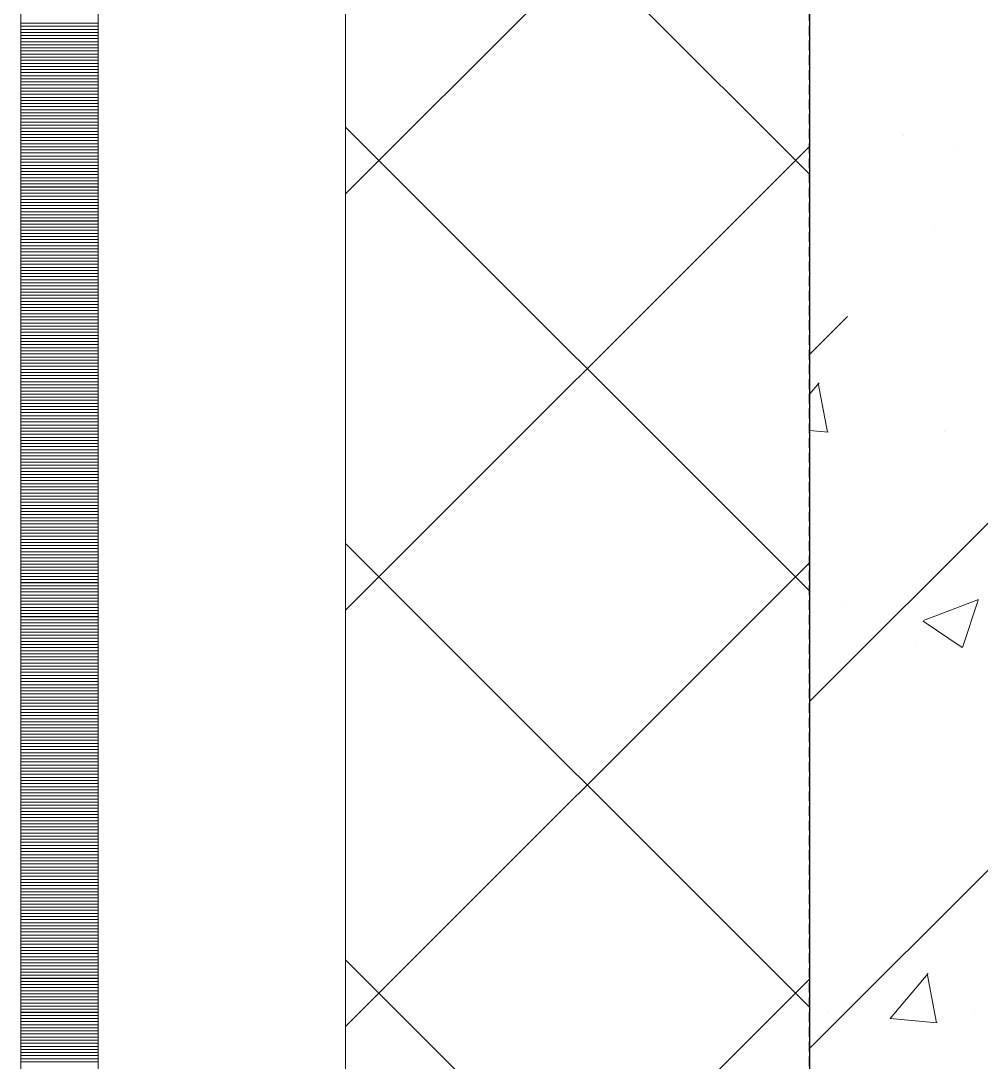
# Model space of a CAD drawing. Header units: millimetres. Extents: x 470010 to 1231400, y -134005 to 421770.
# Drawn here: x 806167.7 to 806478.2, y 145659.9 to 145996.8 of the extents above; entities that cross this region are included whole.
import ezdxf
from ezdxf.enums import TextEntityAlignment as Align

# ---------------------------------------------------------------- set-up
doc = ezdxf.new("R2010")
doc.units = ezdxf.units.MM
doc.linetypes.add('DASHED', pattern=[19.05, 12.7, -6.35])
doc.linetypes.add('HIDDEN2', pattern=[4.7625, 3.175, -1.5875])
doc.layers.get('Defpoints').update_dxf_attribs({"color": 140})
doc.layers.add('АР_Делит', color=120, linetype='Continuous', lineweight=0, plot=False)
for name, color, linetype, lineweight in [('АР_Колонны', 70, 'Continuous', 30), ('АР_Стены ЖБ', 7, 'Continuous', 35), ('АР_Стены ПЕНОблок', 52, 'Continuous', 20), ('АР_Тонкая', 254, 'Continuous', 5), ('АР_Утеплитель', 31, 'Continuous', 0), ('АР_Штриховка', 8, 'Continuous', 0)]:
    doc.layers.add(name, color=color, linetype=linetype, lineweight=lineweight)
doc.layers.add('РД_Оси_100', color=7, linetype='Continuous', lineweight=0, true_color=0x525252)
doc.styles.add('style1', font='ARIALN.TTF')

# ---------------------------------------------------------------- blocks, each defined once
blk = doc.blocks.new('СОШ_2200_АР_ОСИ_М100_28.05.24')
at = {"layer": 'АР_Делит', "color": 251, "linetype": 'DASHED', "true_color": 0x636466}
blk.add_lwpolyline([(114955, 135155), (114955, -355), (93595.036, -355), (93595.036, 13855), (94145, 13855), (94145, 68320), (66055, 68320), (66055, 13857.73), (83455, 13857.73), (83455, -355), (45245, -355), (45245, 13145), (44695, 13145), (44695, 26755), (45245, 26755), (45245, 68320), (20455, 68320), (20455, 26755), (27955, 26755), (27955, 13145), (-355, 13145), (-355, 100855)], dxfattribs=at)
blk = doc.blocks.new('A$C9108343f')
at = {"layer": 'АР_Колонны', "color": 18, "linetype": 'HIDDEN2', "lineweight": 25, "true_color": 0x000000}
blk.add_line((140704.09, 245329.49), (140704.09, 246529.49), dxfattribs=at)
at = {"layer": 'АР_Колонны', "color": 18, "linetype": 'Continuous', "lineweight": 15, "true_color": 0x000000}
blk.add_line((140704.09, 246529.49), (140704.09, 245329.49), dxfattribs=at)
blk.add_line((140704.09, 246529.49), (140704.09, 245329.49), dxfattribs=at)
at = {"layer": 'АР_Стены ЖБ', "color": 18, "linetype": 'Continuous', "lineweight": 30, "true_color": 0x000000}
blk.add_line((140704.09, 246529.49), (140704.09, 245329.49), dxfattribs=at)
at = {"layer": 'АР_Стены ПЕНОблок', "color": 18, "linetype": 'Continuous', "lineweight": 20, "true_color": 0x000000}
blk.add_line((140704.09, 313879.49), (140704.09, 237679.49), dxfattribs=at)
at = {"layer": 'АР_Тонкая', "color": 18, "linetype": 'Continuous', "lineweight": 5, "true_color": 0x000000}
for p, q in [((140449.09, 313879.49), (140449.09, 237679.49)), ((140474.09, 313879.49), (140474.09, 237679.49)), ((140474.09, 237679.49), (140474.09, 313879.49)), ((140554.09, 237679.49), (140554.09, 313879.49))]:
    blk.add_line(p, q, dxfattribs=at)
at = {"layer": 'АР_Утеплитель', "color": 18, "linetype": 'Continuous', "lineweight": 0, "true_color": 0x000000}
for p, q in [((140554.09, 313879.49), (140554.09, 237679.49)), ((140704.09, 237679.49), (140704.09, 313879.49))]:
    blk.add_line(p, q, dxfattribs=at)
at = {"layer": 'АР_Штриховка', "color": 18, "linetype": 'Continuous', "lineweight": 0, "true_color": 0x000000}
for p, q in [((140704.09, 246313.35), (140554.09, 246463.35)), ((140554.09, 246307.06), (140704.09, 246457.06)), ((140449.09, 246362.24), (140474.09, 246362.24)), ((140449.09, 246361.24), (140474.09, 246361.24)), ((140449.09, 246360.24), (140474.09, 246360.24)), ((140449.09, 246359.24), (140474.09, 246359.24)), ((140449.09, 246358.24), (140474.09, 246358.24)), ((140449.09, 246357.24), (140474.09, 246357.24)), ((140449.09, 246356.24), (140474.09, 246356.24)), ((140449.09, 246355.24), (140474.09, 246355.24)), ((140449.09, 246354.24), (140474.09, 246354.24)), ((140449.09, 246353.24), (140474.09, 246353.24)), ((140449.09, 246352.24), (140474.09, 246352.24)), ((140449.09, 246351.24), (140474.09, 246351.24)), ((140449.09, 246350.24), (140474.09, 246350.24)), ((140449.09, 246349.24), (140474.09, 246349.24)), ((140449.09, 246348.24), (140474.09, 246348.24)), ((140449.09, 246347.24), (140474.09, 246347.24)), ((140449.09, 246346.24), (140474.09, 246346.24)), ((140449.09, 246345.24), (140474.09, 246345.24)), ((140449.09, 246344.24), (140474.09, 246344.24)), ((140706.08, 246343.51), (140706.08, 246343.51)), ((140449.09, 246343.24), (140474.09, 246343.24)), ((140449.09, 246342.24), (140474.09, 246342.24)), ((140449.09, 246341.24), (140474.09, 246341.24)), ((140449.09, 246340.24), (140474.09, 246340.24)), ((140449.09, 246339.24), (140474.09, 246339.24)), ((140449.09, 246338.24), (140474.09, 246338.24)), ((140449.09, 246337.24), (140474.09, 246337.24)), ((140449.09, 246336.24), (140474.09, 246336.24)), ((140449.09, 246335.24), (140474.09, 246335.24)), ((140449.09, 246334.24), (140474.09, 246334.24)), ((140449.09, 246333.24), (140474.09, 246333.24)), ((140449.09, 246332.24), (140474.09, 246332.24)), ((140449.09, 246331.24), (140474.09, 246331.24)), ((140449.09, 246330.24), (140474.09, 246330.24)), ((140449.09, 246329.24), (140474.09, 246329.24)), ((140449.09, 246328.24), (140474.09, 246328.24)), ((140449.09, 246327.24), (140474.09, 246327.24)), ((140704.09, 246178.65), (140554.09, 246328.65)), ((140449.09, 246326.24), (140474.09, 246326.24)), ((140449.09, 246325.24), (140474.09, 246325.24)), ((140449.09, 246324.24), (140474.09, 246324.24)), ((140449.09, 246323.24), (140474.09, 246323.24)), ((140734.59, 246325.77), (140734.59, 246325.77)), ((140449.09, 246322.24), (140474.09, 246322.24)), ((140449.09, 246321.24), (140474.09, 246321.24)), ((140449.09, 246320.24), (140474.09, 246320.24)), ((140554.09, 246172.36), (140704.09, 246322.36)), ((140750.83, 246321.84), (140750.83, 246321.84)), ((140449.09, 246319.24), (140474.09, 246319.24)), ((140449.09, 246318.24), (140474.09, 246318.24)), ((140449.09, 246317.24), (140474.09, 246317.24)), ((140449.09, 246316.24), (140474.09, 246316.24)), ((140449.09, 246315.24), (140474.09, 246315.24)), ((140449.09, 246314.24), (140474.09, 246314.24)), ((140449.09, 246313.24), (140474.09, 246313.24)), ((140449.09, 246312.24), (140474.09, 246312.24)), ((140449.09, 246311.24), (140474.09, 246311.24)), ((140449.09, 246310.24), (140474.09, 246310.24)), ((140449.09, 246309.24), (140474.09, 246309.24)), ((140449.09, 246308.24), (140474.09, 246308.24)), ((140449.09, 246307.24), (140474.09, 246307.24)), ((140449.09, 246306.24), (140474.09, 246306.24)), ((140449.09, 246305.24), (140474.09, 246305.24)), ((140449.09, 246304.24), (140474.09, 246304.24)), ((140449.09, 246303.24), (140474.09, 246303.24)), ((140449.09, 246302.24), (140474.09, 246302.24)), ((140449.09, 246301.24), (140474.09, 246301.24)), ((140449.09, 246300.24), (140474.09, 246300.24)), ((140449.09, 246299.24), (140474.09, 246299.24)), ((140449.09, 246298.24), (140474.09, 246298.24)), ((140449.09, 246297.24), (140474.09, 246297.24)), ((140449.09, 246296.24), (140474.09, 246296.24)), ((140449.09, 246295.24), (140474.09, 246295.24)), ((140449.09, 246294.24), (140474.09, 246294.24)), ((140449.09, 246293.24), (140474.09, 246293.24)), ((140449.09, 246292.24), (140474.09, 246292.24)), ((140449.09, 246291.24), (140474.09, 246291.24)), ((140449.09, 246290.24), (140474.09, 246290.24)), ((140449.09, 246289.24), (140474.09, 246289.24)), ((140449.09, 246288.24), (140474.09, 246288.24)), ((140449.09, 246287.24), (140474.09, 246287.24)), ((140449.09, 246286.24), (140474.09, 246286.24)), ((140449.09, 246285.24), (140474.09, 246285.24)), ((140449.09, 246284.24), (140474.09, 246284.24)), ((140449.09, 246283.24), (140474.09, 246283.24)), ((140449.09, 246282.24), (140474.09, 246282.24)), ((140449.09, 246281.24), (140474.09, 246281.24)), ((140449.09, 246280.24), (140474.09, 246280.24)), ((140449.09, 246279.24), (140474.09, 246279.24)), ((140449.09, 246278.24), (140474.09, 246278.24)), ((140449.09, 246277.24), (140474.09, 246277.24)), ((140449.09, 246276.24), (140474.09, 246276.24)), ((140449.09, 246275.24), (140474.09, 246275.24)), ((140449.09, 246274.24), (140474.09, 246274.24)), ((140449.09, 246273.24), (140474.09, 246273.24)), ((140449.09, 246272.24), (140474.09, 246272.24)), ((140449.09, 246271.24), (140474.09, 246271.24)), ((140449.09, 246270.24), (140474.09, 246270.24)), ((140449.09, 246269.24), (140474.09, 246269.24)), ((140449.09, 246268.24), (140474.09, 246268.24)), ((140449.09, 246267.24), (140474.09, 246267.24)), ((140449.09, 246266.24), (140474.09, 246266.24)), ((140449.09, 246265.24), (140474.09, 246265.24)), ((140449.09, 246264.24), (140474.09, 246264.24)), ((140449.09, 246263.24), (140474.09, 246263.24)), ((140449.09, 246262.24), (140474.09, 246262.24)), ((140449.09, 246261.24), (140474.09, 246261.24)), ((140449.09, 246260.24), (140474.09, 246260.24)), ((140449.09, 246259.24), (140474.09, 246259.24)), ((140449.09, 246258.24), (140474.09, 246258.24)), ((140449.09, 246257.24), (140474.09, 246257.24)), ((140449.09, 246256.24), (140474.09, 246256.24)), ((140449.09, 246255.24), (140474.09, 246255.24)), ((140449.09, 246254.24), (140474.09, 246254.24)), ((140449.09, 246253.24), (140474.09, 246253.24)), ((140449.09, 246252.24), (140474.09, 246252.24)), ((140449.09, 246251.24), (140474.09, 246251.24)), ((140449.09, 246250.24), (140474.09, 246250.24)), ((140449.09, 246249.24), (140474.09, 246249.24)), ((140449.09, 246248.24), (140474.09, 246248.24)), ((140449.09, 246247.24), (140474.09, 246247.24)), ((140449.09, 246246.24), (140474.09, 246246.24)), ((140704.09, 246242.19), (140707.18, 246245.87)), ((140709.88, 246229.89), (140706.95, 246245.81)), ((140449.09, 246245.24), (140474.09, 246245.24)), ((140449.09, 246244.24), (140474.09, 246244.24)), ((140449.09, 246243.24), (140474.09, 246243.24)), ((140449.09, 246242.24), (140474.09, 246242.24)), ((140449.09, 246241.24), (140474.09, 246241.24)), ((140449.09, 246240.24), (140474.09, 246240.24)), ((140449.09, 246239.24), (140474.09, 246239.24)), ((140449.09, 246238.24), (140474.09, 246238.24)), ((140449.09, 246237.24), (140474.09, 246237.24)), ((140449.09, 246236.24), (140474.09, 246236.24)), ((140449.09, 246235.24), (140474.09, 246235.24)), ((140449.09, 246234.24), (140474.09, 246234.24)), ((140449.09, 246233.24), (140474.09, 246233.24)), ((140449.09, 246232.24), (140474.09, 246232.24)), ((140449.09, 246231.24), (140474.09, 246231.24)), ((140449.09, 246230.24), (140474.09, 246230.24)), ((140449.09, 246229.24), (140474.09, 246229.24)), ((140704.09, 246230.46), (140710.12, 246229.94)), ((140747.59, 246230.03), (140747.59, 246230.03)), ((140449.09, 246228.24), (140474.09, 246228.24)), ((140449.09, 246227.24), (140474.09, 246227.24)), ((140449.09, 246226.24), (140474.09, 246226.24)), ((140449.09, 246225.24), (140474.09, 246225.24)), ((140449.09, 246224.24), (140474.09, 246224.24)), ((140449.09, 246223.24), (140474.09, 246223.24)), ((140449.09, 246222.24), (140474.09, 246222.24)), ((140449.09, 246221.24), (140474.09, 246221.24)), ((140449.09, 246220.24), (140474.09, 246220.24)), ((140449.09, 246219.24), (140474.09, 246219.24)), ((140449.09, 246218.24), (140474.09, 246218.24)), ((140449.09, 246217.24), (140474.09, 246217.24)), ((140449.09, 246216.24), (140474.09, 246216.24)), ((140449.09, 246215.24), (140474.09, 246215.24)), ((140449.09, 246214.24), (140474.09, 246214.24)), ((140449.09, 246213.24), (140474.09, 246213.24)), ((140449.09, 246212.24), (140474.09, 246212.24)), ((140449.09, 246211.24), (140474.09, 246211.24)), ((140449.09, 246210.24), (140474.09, 246210.24)), ((140449.09, 246209.24), (140474.09, 246209.24)), ((140449.09, 246208.24), (140474.09, 246208.24)), ((140449.09, 246207.24), (140474.09, 246207.24)), ((140449.09, 246206.24), (140474.09, 246206.24)), ((140449.09, 246205.24), (140474.09, 246205.24)), ((140449.09, 246204.24), (140474.09, 246204.24)), ((140449.09, 246203.24), (140474.09, 246203.24)), ((140449.09, 246202.24), (140474.09, 246202.24)), ((140449.09, 246201.24), (140474.09, 246201.24)), ((140449.09, 246200.24), (140474.09, 246200.24)), ((140449.09, 246199.24), (140474.09, 246199.24)), ((140449.09, 246198.24), (140474.09, 246198.24)), ((140449.09, 246197.24), (140474.09, 246197.24)), ((140449.09, 246196.24), (140474.09, 246196.24)), ((140449.09, 246195.24), (140474.09, 246195.24)), ((140449.09, 246194.24), (140474.09, 246194.24)), ((140449.09, 246193.24), (140474.09, 246193.24)), ((140449.09, 246192.24), (140474.09, 246192.24)), ((140704.09, 246043.94), (140554.09, 246193.94)), ((140449.09, 246191.24), (140474.09, 246191.24)), ((140449.09, 246190.24), (140474.09, 246190.24)), ((140449.09, 246189.24), (140474.09, 246189.24)), ((140449.09, 246188.24), (140474.09, 246188.24)), ((140449.09, 246187.24), (140474.09, 246187.24)), ((140449.09, 246186.24), (140474.09, 246186.24)), ((140449.09, 246185.24), (140474.09, 246185.24)), ((140554.09, 246037.66), (140704.09, 246187.66)), ((140449.09, 246184.24), (140474.09, 246184.24)), ((140449.09, 246183.24), (140474.09, 246183.24)), ((140449.09, 246182.24), (140474.09, 246182.24)), ((140449.09, 246181.24), (140474.09, 246181.24)), ((140449.09, 246180.24), (140474.09, 246180.24)), ((140449.09, 246179.24), (140474.09, 246179.24)), ((140449.09, 246178.24), (140474.09, 246178.24)), ((140449.09, 246177.24), (140474.09, 246177.24)), ((140449.09, 246176.24), (140474.09, 246176.24)), ((140449.09, 246175.24), (140474.09, 246175.24)), ((140740.96, 246168.98), (140758.75, 246175.81)), ((140753.52, 246160.28), (140758.67, 246175.62)), ((140449.09, 246174.24), (140474.09, 246174.24)), ((140449.09, 246173.24), (140474.09, 246173.24)), ((140449.09, 246172.24), (140474.09, 246172.24)), ((140715.82, 246173.42), (140715.82, 246173.42)), ((140449.09, 246171.24), (140474.09, 246171.24)), ((140449.09, 246170.24), (140474.09, 246170.24)), ((140449.09, 246169.24), (140474.09, 246169.24)), ((140449.09, 246168.24), (140474.09, 246168.24)), ((140740.88, 246168.8), (140753.51, 246160.28)), ((140449.09, 246167.24), (140474.09, 246167.24)), ((140449.09, 246166.24), (140474.09, 246166.24)), ((140449.09, 246165.24), (140474.09, 246165.24)), ((140449.09, 246164.24), (140474.09, 246164.24)), ((140449.09, 246163.24), (140474.09, 246163.24)), ((140449.09, 246162.24), (140474.09, 246162.24)), ((140738.68, 246161.85), (140738.68, 246161.85)), ((140449.09, 246161.24), (140474.09, 246161.24)), ((140449.09, 246160.24), (140474.09, 246160.24)), ((140449.09, 246159.24), (140474.09, 246159.24)), ((140449.09, 246158.24), (140474.09, 246158.24)), ((140449.09, 246157.24), (140474.09, 246157.24)), ((140449.09, 246156.24), (140474.09, 246156.24)), ((140449.09, 246155.24), (140474.09, 246155.24)), ((140449.09, 246154.24), (140474.09, 246154.24)), ((140449.09, 246153.24), (140474.09, 246153.24)), ((140449.09, 246152.24), (140474.09, 246152.24)), ((140449.09, 246151.24), (140474.09, 246151.24)), ((140449.09, 246150.24), (140474.09, 246150.24)), ((140449.09, 246149.24), (140474.09, 246149.24)), ((140449.09, 246148.24), (140474.09, 246148.24)), ((140449.09, 246147.24), (140474.09, 246147.24)), ((140449.09, 246146.24), (140474.09, 246146.24)), ((140449.09, 246145.24), (140474.09, 246145.24)), ((140449.09, 246144.24), (140474.09, 246144.24)), ((140449.09, 246143.24), (140474.09, 246143.24)), ((140449.09, 246142.24), (140474.09, 246142.24)), ((140449.09, 246141.24), (140474.09, 246141.24)), ((140449.09, 246140.24), (140474.09, 246140.24)), ((140449.09, 246139.24), (140474.09, 246139.24)), ((140449.09, 246138.24), (140474.09, 246138.24)), ((140449.09, 246137.24), (140474.09, 246137.24)), ((140449.09, 246136.24), (140474.09, 246136.24)), ((140449.09, 246135.24), (140474.09, 246135.24)), ((140449.09, 246134.24), (140474.09, 246134.24)), ((140449.09, 246133.24), (140474.09, 246133.24)), ((140449.09, 246132.24), (140474.09, 246132.24)), ((140449.09, 246131.24), (140474.09, 246131.24)), ((140449.09, 246130.24), (140474.09, 246130.24)), ((140449.09, 246129.24), (140474.09, 246129.24)), ((140449.09, 246128.24), (140474.09, 246128.24)), ((140449.09, 246127.24), (140474.09, 246127.24)), ((140449.09, 246126.24), (140474.09, 246126.24)), ((140449.09, 246125.24), (140474.09, 246125.24)), ((140449.09, 246124.24), (140474.09, 246124.24)), ((140449.09, 246123.24), (140474.09, 246123.24)), ((140449.09, 246122.24), (140474.09, 246122.24)), ((140449.09, 246121.24), (140474.09, 246121.24)), ((140449.09, 246120.24), (140474.09, 246120.24)), ((140449.09, 246119.24), (140474.09, 246119.24)), ((140449.09, 246118.24), (140474.09, 246118.24)), ((140449.09, 246117.24), (140474.09, 246117.24)), ((140449.09, 246116.24), (140474.09, 246116.24)), ((140449.09, 246115.24), (140474.09, 246115.24)), ((140449.09, 246114.24), (140474.09, 246114.24)), ((140449.09, 246113.24), (140474.09, 246113.24)), ((140449.09, 246112.24), (140474.09, 246112.24)), ((140449.09, 246111.24), (140474.09, 246111.24)), ((140449.09, 246110.24), (140474.09, 246110.24)), ((140449.09, 246109.24), (140474.09, 246109.24)), ((140449.09, 246108.24), (140474.09, 246108.24)), ((140449.09, 246107.24), (140474.09, 246107.24)), ((140449.09, 246106.24), (140474.09, 246106.24)), ((140449.09, 246105.24), (140474.09, 246105.24)), ((140449.09, 246104.24), (140474.09, 246104.24)), ((140449.09, 246103.24), (140474.09, 246103.24)), ((140449.09, 246102.24), (140474.09, 246102.24)), ((140449.09, 246101.24), (140474.09, 246101.24)), ((140449.09, 246100.24), (140474.09, 246100.24)), ((140449.09, 246099.24), (140474.09, 246099.24)), ((140449.09, 246098.24), (140474.09, 246098.24)), ((140449.09, 246097.24), (140474.09, 246097.24)), ((140449.09, 246096.24), (140474.09, 246096.24)), ((140449.09, 246095.24), (140474.09, 246095.24)), ((140449.09, 246094.24), (140474.09, 246094.24)), ((140449.09, 246093.24), (140474.09, 246093.24)), ((140449.09, 246092.24), (140474.09, 246092.24)), ((140449.09, 246091.24), (140474.09, 246091.24)), ((140449.09, 246090.24), (140474.09, 246090.24)), ((140449.09, 246089.24), (140474.09, 246089.24)), ((140449.09, 246088.24), (140474.09, 246088.24)), ((140449.09, 246087.24), (140474.09, 246087.24)), ((140449.09, 246086.24), (140474.09, 246086.24)), ((140449.09, 246085.24), (140474.09, 246085.24)), ((140449.09, 246084.24), (140474.09, 246084.24)), ((140449.09, 246083.24), (140474.09, 246083.24)), ((140449.09, 246082.24), (140474.09, 246082.24)), ((140449.09, 246081.24), (140474.09, 246081.24)), ((140449.09, 246080.24), (140474.09, 246080.24)), ((140449.09, 246079.24), (140474.09, 246079.24)), ((140449.09, 246078.24), (140474.09, 246078.24)), ((140449.09, 246077.24), (140474.09, 246077.24)), ((140449.09, 246076.24), (140474.09, 246076.24)), ((140449.09, 246075.24), (140474.09, 246075.24)), ((140449.09, 246074.24), (140474.09, 246074.24)), ((140449.09, 246073.24), (140474.09, 246073.24)), ((140449.09, 246072.24), (140474.09, 246072.24)), ((140449.09, 246071.24), (140474.09, 246071.24)), ((140449.09, 246070.24), (140474.09, 246070.24)), ((140449.09, 246069.24), (140474.09, 246069.24)), ((140449.09, 246068.24), (140474.09, 246068.24)), ((140449.09, 246067.24), (140474.09, 246067.24)), ((140449.09, 246066.24), (140474.09, 246066.24)), ((140449.09, 246065.24), (140474.09, 246065.24)), ((140449.09, 246064.24), (140474.09, 246064.24)), ((140449.09, 246063.24), (140474.09, 246063.24)), ((140449.09, 246062.24), (140474.09, 246062.24)), ((140449.09, 246061.24), (140474.09, 246061.24)), ((140449.09, 246060.24), (140474.09, 246060.24)), ((140449.09, 246059.24), (140474.09, 246059.24)), ((140449.09, 246058.24), (140474.09, 246058.24)), ((140449.09, 246057.24), (140474.09, 246057.24)), ((140704.09, 245909.24), (140554.09, 246059.24)), ((140449.09, 246056.24), (140474.09, 246056.24)), ((140449.09, 246055.24), (140474.09, 246055.24)), ((140449.09, 246054.24), (140474.09, 246054.24)), ((140730.18, 246040.22), (140742.42, 246054.81)), ((140745.13, 246038.83), (140742.19, 246054.76)), ((140449.09, 246053.24), (140474.09, 246053.24)), ((140449.09, 246052.24), (140474.09, 246052.24)), ((140449.09, 246051.24), (140474.09, 246051.24)), ((140554.09, 245902.95), (140704.09, 246052.95)), ((140449.09, 246050.24), (140474.09, 246050.24)), ((140449.09, 246049.24), (140474.09, 246049.24)), ((140449.09, 246048.24), (140474.09, 246048.24)), ((140449.09, 246047.24), (140474.09, 246047.24)), ((140449.09, 246046.24), (140474.09, 246046.24)), ((140449.09, 246045.24), (140474.09, 246045.24)), ((140449.09, 246044.24), (140474.09, 246044.24)), ((140449.09, 246043.24), (140474.09, 246043.24)), ((140449.09, 246042.24), (140474.09, 246042.24)), ((140449.09, 246041.24), (140474.09, 246041.24)), ((140449.09, 246040.24), (140474.09, 246040.24)), ((140710.15, 246042.34), (140710.15, 246042.34)), ((140730.18, 246040.21), (140745.36, 246038.88)), ((140757.38, 246042.73), (140757.38, 246042.73)), ((140449.09, 246039.24), (140474.09, 246039.24)), ((140449.09, 246038.24), (140474.09, 246038.24)), ((140449.09, 246037.24), (140474.09, 246037.24)), ((140449.09, 246036.24), (140474.09, 246036.24)), ((140449.09, 246035.24), (140474.09, 246035.24)), ((140449.09, 246034.24), (140474.09, 246034.24)), ((140449.09, 246033.24), (140474.09, 246033.24)), ((140449.09, 246032.24), (140474.09, 246032.24)), ((140449.09, 246031.24), (140474.09, 246031.24)), ((140449.09, 246030.24), (140474.09, 246030.24)), ((140449.09, 246029.24), (140474.09, 246029.24)), ((140449.09, 246028.24), (140474.09, 246028.24)), ((140449.09, 246027.24), (140474.09, 246027.24)), ((140449.09, 246026.24), (140474.09, 246026.24))]:
    blk.add_line(p, q, dxfattribs=at)
at = {"layer": 'АР_Штриховка', "color": 18, "linetype": 'Continuous', "lineweight": 5, "true_color": 0x000000}
for p, q in [((140704.09, 246142.75), (140924.09, 246362.75)), ((140744.49, 246295.4), (140744.49, 246295.4)), ((140704.09, 246255.01), (140716.43, 246267.34)), ((140704.09, 246030.5), (140828.68, 246155.09))]:
    blk.add_line(p, q, dxfattribs=at)
at = {"layer": 'РД_Оси_100'}
blk.add_blockref('СОШ_2200_АР_ОСИ_М100_28.05.24', (140804.09, 223079.49), dxfattribs=at)
at = {"layer": 'Defpoints', "color": 18, "true_color": 0x000000, "style": 'style1'}
for p in [(143949.34, 316089.12), (143974.98, 281639.5), (143890.4, 273244.71), (143839.99, 264276.81), (143967.75, 254892.38), (12251.96, 104178.14), (12382.58, 96023.14)]:
    blk.add_attdef('АР-ПОМЕЩЕНИЕ:НАИМЕНОВАНИЕ', text='', height=100, dxfattribs=at).set_placement(p, align=Align.MIDDLE)
at = {"layer": 'Defpoints', "color": 18, "true_color": 0x000000, "style": 'style1', "flags": 8}
for p in [(143951.3, 279099.09), (143848.34, 269251.11), (143875.33, 260094.25), (144049.74, 250824.7), (163419.28, 238153.36), (155897.46, 237965.97), (183037.2, 237965.97), (143342.94, 237876.19)]:
    blk.add_attdef('АР-ПОМЕЩЕНИЕ:НАИМЕНОВАНИЕ', text='', height=100, dxfattribs=at).set_placement(p, align=Align.MIDDLE)

msp = doc.modelspace()

# ---------------------------------------------------------------- linework, layer by layer
at = {"layer": 'АР_Колонны', "color": 18, "linetype": 'HIDDEN2', "lineweight": 25, "true_color": 0x000000}
msp.add_line((806422.706, 144963.251), (806422.706, 146163.251), dxfattribs=at)
at = {"layer": 'АР_Колонны', "color": 18, "linetype": 'Continuous', "lineweight": 15, "true_color": 0x000000}
msp.add_line((806422.706, 146163.251), (806422.706, 144963.251), dxfattribs=at)
msp.add_line((806422.706, 146163.251), (806422.706, 144963.251), dxfattribs=at)
at = {"layer": 'АР_Стены ЖБ', "color": 18, "linetype": 'Continuous', "lineweight": 30, "true_color": 0x000000}
msp.add_line((806422.706, 146163.251), (806422.706, 144963.251), dxfattribs=at)
at = {"layer": 'АР_Стены ПЕНОблок', "color": 18, "linetype": 'Continuous', "lineweight": 20, "true_color": 0x000000}
msp.add_line((806422.706, 213513.251), (806422.706, 137313.251), dxfattribs=at)
at = {"layer": 'АР_Тонкая', "color": 18, "linetype": 'Continuous', "lineweight": 5, "true_color": 0x000000}
for p, q in [((806167.706, 213513.251), (806167.706, 137313.251)), ((806192.706, 213513.251), (806192.706, 137313.251)), ((806192.706, 137313.251), (806192.706, 213513.251)), ((806272.706, 137313.251), (806272.706, 213513.251))]:
    msp.add_line(p, q, dxfattribs=at)
at = {"layer": 'АР_Утеплитель', "color": 18, "linetype": 'Continuous', "lineweight": 0, "true_color": 0x000000}
for p, q in [((806272.706, 213513.251), (806272.706, 137313.251)), ((806422.706, 137313.251), (806422.706, 213513.251))]:
    msp.add_line(p, q, dxfattribs=at)
at = {"layer": 'АР_Штриховка', "color": 18, "linetype": 'Continuous', "lineweight": 0, "true_color": 0x000000}
for p, q in [((806422.706, 145947.108), (806272.706, 146097.108)), ((806272.706, 145940.821), (806422.706, 146090.821)), ((806167.706, 145996), (806192.706, 145996)), ((806167.706, 145995), (806192.706, 145995)), ((806167.706, 145994), (806192.706, 145994)), ((806167.706, 145993), (806192.706, 145993)), ((806167.706, 145992), (806192.706, 145992)), ((806167.706, 145991), (806192.706, 145991)), ((806167.706, 145990), (806192.706, 145990)), ((806167.706, 145989), (806192.706, 145989)), ((806167.706, 145988), (806192.706, 145988)), ((806167.706, 145987), (806192.706, 145987)), ((806167.706, 145986), (806192.706, 145986)), ((806167.706, 145985), (806192.706, 145985)), ((806167.706, 145984), (806192.706, 145984)), ((806167.706, 145983), (806192.706, 145983)), ((806167.706, 145982), (806192.706, 145982)), ((806167.706, 145981), (806192.706, 145981)), ((806167.706, 145980), (806192.706, 145980)), ((806167.706, 145979), (806192.706, 145979)), ((806167.706, 145978), (806192.706, 145978)), ((806167.706, 145977), (806192.706, 145977)), ((806167.706, 145976), (806192.706, 145976)), ((806167.706, 145975), (806192.706, 145975)), ((806167.706, 145974), (806192.706, 145974)), ((806167.706, 145973), (806192.706, 145973)), ((806167.706, 145972), (806192.706, 145972)), ((806167.706, 145971), (806192.706, 145971)), ((806167.706, 145970), (806192.706, 145970)), ((806167.706, 145969), (806192.706, 145969)), ((806167.706, 145968), (806192.706, 145968)), ((806167.706, 145967), (806192.706, 145967)), ((806167.706, 145966), (806192.706, 145966)), ((806167.706, 145965), (806192.706, 145965)), ((806167.706, 145964), (806192.706, 145964)), ((806167.706, 145963), (806192.706, 145963)), ((806167.706, 145962), (806192.706, 145962)), ((806167.706, 145961), (806192.706, 145961)), ((806167.706, 145960), (806192.706, 145960)), ((806422.706, 145812.404), (806272.706, 145962.404)), ((806167.706, 145959), (806192.706, 145959)), ((806167.706, 145958), (806192.706, 145958)), ((806167.706, 145957), (806192.706, 145957)), ((806167.706, 145956), (806192.706, 145956)), ((806167.706, 145955), (806192.706, 145955)), ((806167.706, 145954), (806192.706, 145954)), ((806272.706, 145806.117), (806422.706, 145956.117)), ((806167.706, 145953), (806192.706, 145953)), ((806167.706, 145952), (806192.706, 145952)), ((806167.706, 145951), (806192.706, 145951)), ((806167.706, 145950), (806192.706, 145950)), ((806167.706, 145949), (806192.706, 145949)), ((806167.706, 145948), (806192.706, 145948)), ((806167.706, 145947), (806192.706, 145947)), ((806167.706, 145946), (806192.706, 145946)), ((806167.706, 145945), (806192.706, 145945)), ((806167.706, 145944), (806192.706, 145944)), ((806167.706, 145943), (806192.706, 145943)), ((806167.706, 145942), (806192.706, 145942)), ((806167.706, 145941), (806192.706, 145941)), ((806167.706, 145940), (806192.706, 145940)), ((806167.706, 145939), (806192.706, 145939)), ((806167.706, 145938), (806192.706, 145938)), ((806167.706, 145937), (806192.706, 145937)), ((806167.706, 145936), (806192.706, 145936)), ((806167.706, 145935), (806192.706, 145935)), ((806167.706, 145934), (806192.706, 145934)), ((806167.706, 145933), (806192.706, 145933)), ((806167.706, 145932), (806192.706, 145932)), ((806167.706, 145931), (806192.706, 145931)), ((806167.706, 145930), (806192.706, 145930)), ((806167.706, 145929), (806192.706, 145929)), ((806167.706, 145928), (806192.706, 145928)), ((806167.706, 145927), (806192.706, 145927)), ((806167.706, 145926), (806192.706, 145926)), ((806167.706, 145925), (806192.706, 145925)), ((806167.706, 145924), (806192.706, 145924)), ((806167.706, 145923), (806192.706, 145923)), ((806167.706, 145922), (806192.706, 145922)), ((806167.706, 145921), (806192.706, 145921)), ((806167.706, 145920), (806192.706, 145920)), ((806167.706, 145919), (806192.706, 145919)), ((806167.706, 145918), (806192.706, 145918)), ((806167.706, 145917), (806192.706, 145917)), ((806167.706, 145916), (806192.706, 145916)), ((806167.706, 145915), (806192.706, 145915)), ((806167.706, 145914), (806192.706, 145914)), ((806167.706, 145913), (806192.706, 145913)), ((806167.706, 145912), (806192.706, 145912)), ((806167.706, 145911), (806192.706, 145911)), ((806167.706, 145910), (806192.706, 145910)), ((806167.706, 145909), (806192.706, 145909)), ((806167.706, 145908), (806192.706, 145908)), ((806167.706, 145907), (806192.706, 145907)), ((806167.706, 145906), (806192.706, 145906)), ((806167.706, 145905), (806192.706, 145905)), ((806167.706, 145904), (806192.706, 145904)), ((806167.706, 145903), (806192.706, 145903)), ((806167.706, 145902), (806192.706, 145902)), ((806167.706, 145901), (806192.706, 145901)), ((806167.706, 145900), (806192.706, 145900)), ((806167.706, 145899), (806192.706, 145899)), ((806167.706, 145898), (806192.706, 145898)), ((806167.706, 145897), (806192.706, 145897)), ((806167.706, 145896), (806192.706, 145896)), ((806167.706, 145895), (806192.706, 145895)), ((806167.706, 145894), (806192.706, 145894)), ((806167.706, 145893), (806192.706, 145893)), ((806167.706, 145892), (806192.706, 145892)), ((806167.706, 145891), (806192.706, 145891)), ((806167.706, 145890), (806192.706, 145890)), ((806167.706, 145889), (806192.706, 145889)), ((806167.706, 145888), (806192.706, 145888)), ((806167.706, 145887), (806192.706, 145887)), ((806167.706, 145886), (806192.706, 145886)), ((806167.706, 145885), (806192.706, 145885)), ((806167.706, 145884), (806192.706, 145884)), ((806167.706, 145883), (806192.706, 145883)), ((806167.706, 145882), (806192.706, 145882)), ((806167.706, 145881), (806192.706, 145881)), ((806167.706, 145880), (806192.706, 145880)), ((806422.706, 145875.946), (806425.793, 145879.624)), ((806428.496, 145863.65), (806425.56, 145879.571)), ((806167.706, 145879), (806192.706, 145879)), ((806167.706, 145878), (806192.706, 145878)), ((806167.706, 145877), (806192.706, 145877)), ((806167.706, 145876), (806192.706, 145876)), ((806167.706, 145875), (806192.706, 145875)), ((806167.706, 145874), (806192.706, 145874)), ((806167.706, 145873), (806192.706, 145873)), ((806167.706, 145872), (806192.706, 145872)), ((806167.706, 145871), (806192.706, 145871)), ((806167.706, 145870), (806192.706, 145870)), ((806167.706, 145869), (806192.706, 145869)), ((806167.706, 145868), (806192.706, 145868)), ((806167.706, 145867), (806192.706, 145867)), ((806167.706, 145866), (806192.706, 145866)), ((806167.706, 145865), (806192.706, 145865)), ((806167.706, 145864), (806192.706, 145864)), ((806167.706, 145863), (806192.706, 145863)), ((806422.706, 145864.22), (806428.729, 145863.693)), ((806167.706, 145862), (806192.706, 145862)), ((806167.706, 145861), (806192.706, 145861)), ((806167.706, 145860), (806192.706, 145860)), ((806167.706, 145859), (806192.706, 145859)), ((806167.706, 145858), (806192.706, 145858)), ((806167.706, 145857), (806192.706, 145857)), ((806167.706, 145856), (806192.706, 145856)), ((806167.706, 145855), (806192.706, 145855)), ((806167.706, 145854), (806192.706, 145854)), ((806167.706, 145853), (806192.706, 145853)), ((806167.706, 145852), (806192.706, 145852)), ((806167.706, 145851), (806192.706, 145851)), ((806167.706, 145850), (806192.706, 145850)), ((806167.706, 145849), (806192.706, 145849)), ((806167.706, 145848), (806192.706, 145848)), ((806167.706, 145847), (806192.706, 145847)), ((806167.706, 145846), (806192.706, 145846)), ((806167.706, 145845), (806192.706, 145845)), ((806167.706, 145844), (806192.706, 145844)), ((806167.706, 145843), (806192.706, 145843)), ((806167.706, 145842), (806192.706, 145842)), ((806167.706, 145841), (806192.706, 145841)), ((806167.706, 145840), (806192.706, 145840)), ((806167.706, 145839), (806192.706, 145839)), ((806167.706, 145838), (806192.706, 145838)), ((806167.706, 145837), (806192.706, 145837)), ((806167.706, 145836), (806192.706, 145836)), ((806167.706, 145835), (806192.706, 145835)), ((806167.706, 145834), (806192.706, 145834)), ((806167.706, 145833), (806192.706, 145833)), ((806167.706, 145832), (806192.706, 145832)), ((806167.706, 145831), (806192.706, 145831)), ((806167.706, 145830), (806192.706, 145830)), ((806167.706, 145829), (806192.706, 145829)), ((806167.706, 145828), (806192.706, 145828)), ((806167.706, 145827), (806192.706, 145827)), ((806167.706, 145826), (806192.706, 145826)), ((806422.706, 145677.7), (806272.706, 145827.7)), ((806167.706, 145825), (806192.706, 145825)), ((806167.706, 145824), (806192.706, 145824)), ((806167.706, 145823), (806192.706, 145823)), ((806167.706, 145822), (806192.706, 145822)), ((806167.706, 145821), (806192.706, 145821)), ((806167.706, 145820), (806192.706, 145820)), ((806167.706, 145819), (806192.706, 145819)), ((806272.706, 145671.413), (806422.706, 145821.413)), ((806167.706, 145818), (806192.706, 145818)), ((806167.706, 145817), (806192.706, 145817)), ((806167.706, 145816), (806192.706, 145816)), ((806167.706, 145815), (806192.706, 145815)), ((806167.706, 145814), (806192.706, 145814)), ((806167.706, 145813), (806192.706, 145813)), ((806167.706, 145812), (806192.706, 145812)), ((806167.706, 145811), (806192.706, 145811)), ((806167.706, 145810), (806192.706, 145810)), ((806167.706, 145809), (806192.706, 145809)), ((806459.574, 145802.739), (806477.359, 145809.566)), ((806472.132, 145794.034), (806477.282, 145809.383)), ((806167.706, 145808), (806192.706, 145808)), ((806167.706, 145807), (806192.706, 145807)), ((806167.706, 145806), (806192.706, 145806)), ((806167.706, 145805), (806192.706, 145805)), ((806167.706, 145804), (806192.706, 145804)), ((806167.706, 145803), (806192.706, 145803)), ((806167.706, 145802), (806192.706, 145802)), ((806459.491, 145802.557), (806472.126, 145794.035)), ((806167.706, 145801), (806192.706, 145801)), ((806167.706, 145800), (806192.706, 145800)), ((806167.706, 145799), (806192.706, 145799)), ((806167.706, 145798), (806192.706, 145798)), ((806167.706, 145797), (806192.706, 145797)), ((806167.706, 145796), (806192.706, 145796)), ((806167.706, 145795), (806192.706, 145795)), ((806167.706, 145794), (806192.706, 145794)), ((806167.706, 145793), (806192.706, 145793)), ((806167.706, 145792), (806192.706, 145792)), ((806167.706, 145791), (806192.706, 145791)), ((806167.706, 145790), (806192.706, 145790)), ((806167.706, 145789), (806192.706, 145789)), ((806167.706, 145788), (806192.706, 145788)), ((806167.706, 145787), (806192.706, 145787)), ((806167.706, 145786), (806192.706, 145786)), ((806167.706, 145785), (806192.706, 145785)), ((806167.706, 145784), (806192.706, 145784)), ((806167.706, 145783), (806192.706, 145783)), ((806167.706, 145782), (806192.706, 145782)), ((806167.706, 145781), (806192.706, 145781)), ((806167.706, 145780), (806192.706, 145780)), ((806167.706, 145779), (806192.706, 145779)), ((806167.706, 145778), (806192.706, 145778)), ((806167.706, 145777), (806192.706, 145777)), ((806167.706, 145776), (806192.706, 145776)), ((806167.706, 145775), (806192.706, 145775)), ((806167.706, 145774), (806192.706, 145774)), ((806167.706, 145773), (806192.706, 145773)), ((806167.706, 145772), (806192.706, 145772)), ((806167.706, 145771), (806192.706, 145771)), ((806167.706, 145770), (806192.706, 145770)), ((806167.706, 145769), (806192.706, 145769)), ((806167.706, 145768), (806192.706, 145768)), ((806167.706, 145767), (806192.706, 145767)), ((806167.706, 145766), (806192.706, 145766)), ((806167.706, 145765), (806192.706, 145765)), ((806167.706, 145764), (806192.706, 145764)), ((806167.706, 145763), (806192.706, 145763)), ((806167.706, 145762), (806192.706, 145762)), ((806167.706, 145761), (806192.706, 145761)), ((806167.706, 145760), (806192.706, 145760)), ((806167.706, 145759), (806192.706, 145759)), ((806167.706, 145758), (806192.706, 145758)), ((806167.706, 145757), (806192.706, 145757)), ((806167.706, 145756), (806192.706, 145756)), ((806167.706, 145755), (806192.706, 145755)), ((806167.706, 145754), (806192.706, 145754)), ((806167.706, 145753), (806192.706, 145753)), ((806167.706, 145752), (806192.706, 145752)), ((806167.706, 145751), (806192.706, 145751)), ((806167.706, 145750), (806192.706, 145750)), ((806167.706, 145749), (806192.706, 145749)), ((806167.706, 145748), (806192.706, 145748)), ((806167.706, 145747), (806192.706, 145747)), ((806167.706, 145746), (806192.706, 145746)), ((806167.706, 145745), (806192.706, 145745)), ((806167.706, 145744), (806192.706, 145744)), ((806167.706, 145743), (806192.706, 145743)), ((806167.706, 145742), (806192.706, 145742)), ((806167.706, 145741), (806192.706, 145741)), ((806167.706, 145740), (806192.706, 145740)), ((806167.706, 145739), (806192.706, 145739)), ((806167.706, 145738), (806192.706, 145738)), ((806167.706, 145737), (806192.706, 145737)), ((806167.706, 145736), (806192.706, 145736)), ((806167.706, 145735), (806192.706, 145735)), ((806167.706, 145734), (806192.706, 145734)), ((806167.706, 145733), (806192.706, 145733)), ((806167.706, 145732), (806192.706, 145732)), ((806167.706, 145731), (806192.706, 145731)), ((806167.706, 145730), (806192.706, 145730)), ((806167.706, 145729), (806192.706, 145729)), ((806167.706, 145728), (806192.706, 145728)), ((806167.706, 145727), (806192.706, 145727)), ((806167.706, 145726), (806192.706, 145726)), ((806167.706, 145725), (806192.706, 145725)), ((806167.706, 145724), (806192.706, 145724)), ((806167.706, 145723), (806192.706, 145723)), ((806167.706, 145722), (806192.706, 145722)), ((806167.706, 145721), (806192.706, 145721)), ((806167.706, 145720), (806192.706, 145720)), ((806167.706, 145719), (806192.706, 145719)), ((806167.706, 145718), (806192.706, 145718)), ((806167.706, 145717), (806192.706, 145717)), ((806167.706, 145716), (806192.706, 145716)), ((806167.706, 145715), (806192.706, 145715)), ((806167.706, 145714), (806192.706, 145714)), ((806167.706, 145713), (806192.706, 145713)), ((806167.706, 145712), (806192.706, 145712)), ((806167.706, 145711), (806192.706, 145711)), ((806167.706, 145710), (806192.706, 145710)), ((806167.706, 145709), (806192.706, 145709)), ((806167.706, 145708), (806192.706, 145708)), ((806167.706, 145707), (806192.706, 145707)), ((806167.706, 145706), (806192.706, 145706)), ((806167.706, 145705), (806192.706, 145705)), ((806167.706, 145704), (806192.706, 145704)), ((806167.706, 145703), (806192.706, 145703)), ((806167.706, 145702), (806192.706, 145702)), ((806167.706, 145701), (806192.706, 145701)), ((806167.706, 145700), (806192.706, 145700)), ((806167.706, 145699), (806192.706, 145699)), ((806167.706, 145698), (806192.706, 145698)), ((806167.706, 145697), (806192.706, 145697)), ((806167.706, 145696), (806192.706, 145696)), ((806167.706, 145695), (806192.706, 145695)), ((806167.706, 145694), (806192.706, 145694)), ((806167.706, 145693), (806192.706, 145693)), ((806167.706, 145692), (806192.706, 145692)), ((806167.706, 145691), (806192.706, 145691)), ((806422.706, 145542.996), (806272.706, 145692.996)), ((806167.706, 145690), (806192.706, 145690)), ((806167.706, 145689), (806192.706, 145689)), ((806167.706, 145688), (806192.706, 145688)), ((806448.791, 145673.974), (806461.036, 145688.567)), ((806463.739, 145672.593), (806460.802, 145688.514)), ((806167.706, 145687), (806192.706, 145687)), ((806167.706, 145686), (806192.706, 145686)), ((806167.706, 145685), (806192.706, 145685)), ((806167.706, 145684), (806192.706, 145684)), ((806272.706, 145536.71), (806422.706, 145686.71)), ((806167.706, 145683), (806192.706, 145683)), ((806167.706, 145682), (806192.706, 145682)), ((806167.706, 145681), (806192.706, 145681)), ((806167.706, 145680), (806192.706, 145680)), ((806167.706, 145679), (806192.706, 145679)), ((806167.706, 145678), (806192.706, 145678)), ((806167.706, 145677), (806192.706, 145677)), ((806167.706, 145676), (806192.706, 145676)), ((806167.706, 145675), (806192.706, 145675)), ((806167.706, 145674), (806192.706, 145674)), ((806448.79, 145673.964), (806463.972, 145672.636)), ((806167.706, 145673), (806192.706, 145673)), ((806167.706, 145672), (806192.706, 145672)), ((806167.706, 145671), (806192.706, 145671)), ((806167.706, 145670), (806192.706, 145670)), ((806167.706, 145669), (806192.706, 145669)), ((806167.706, 145668), (806192.706, 145668)), ((806167.706, 145667), (806192.706, 145667)), ((806167.706, 145666), (806192.706, 145666)), ((806167.706, 145665), (806192.706, 145665)), ((806167.706, 145664), (806192.706, 145664)), ((806167.706, 145663), (806192.706, 145663)), ((806167.706, 145662), (806192.706, 145662)), ((806167.706, 145661), (806192.706, 145661)), ((806167.706, 145660), (806192.706, 145660))]:
    msp.add_line(p, q, dxfattribs=at)
at = {"layer": 'АР_Штриховка', "color": 18, "linetype": 'Continuous', "lineweight": 5, "true_color": 0x000000}
for p, q in [((806422.706, 145776.512), (806642.706, 145996.512)), ((806422.706, 145888.765), (806435.039, 145901.099)), ((806422.706, 145664.259), (806547.293, 145788.845))]:
    msp.add_line(p, q, dxfattribs=at)

# ---------------------------------------------------------------- block references
msp.add_blockref('A$C9108343f', (665718.612, -100366.242))
at = {"layer": 'РД_Оси_100'}
msp.add_blockref('СОШ_2200_АР_ОСИ_М100_28.05.24', (806522.706, 122713.251), dxfattribs=at)

doc.saveas('drawing.dxf')
